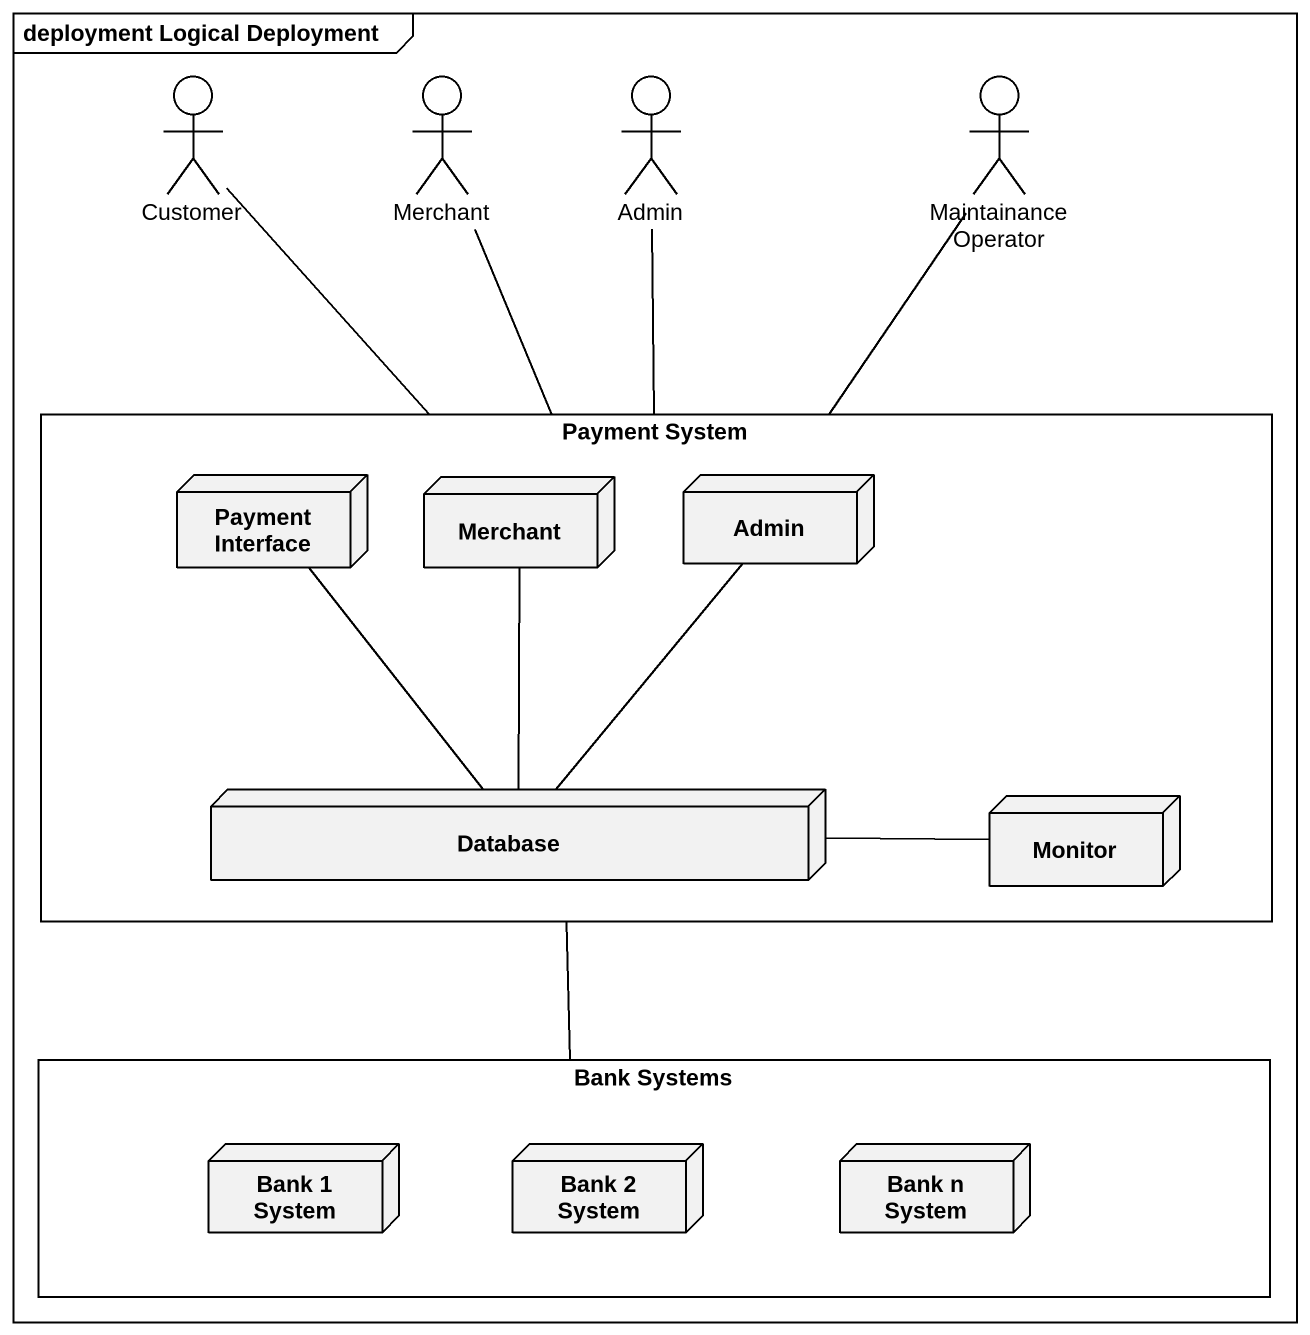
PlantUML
@startuml
mainframe deployment Logical Deployment
actor Customer
actor Merchant
actor Admin
actor "Maintainance Operator" as Maintainance_Operator
rectangle "Payment System" as Payment_System {
  node "Payment Interface" as Payment_Interface
  node "Merchant" as Merchant_2
  node "Admin" as Admin_2
  node "Database" as Database_
  node Monitor
}
rectangle "Bank Systems" as Bank_Systems {
  node "Bank 1 System" as Bank_1_System
  node "Bank 2 System" as Bank_2_System
  node "Bank n System" as Bank_n_System
}
Customer -- Payment_System
Merchant -- Payment_System
Admin -- Payment_System
Maintainance_Operator -- Payment_System
Payment_Interface -- Database_
Merchant_2 -- Database_
Admin_2 -- Database_
Monitor -left- Database_
Bank_Systems -up- Payment_System
@enduml
